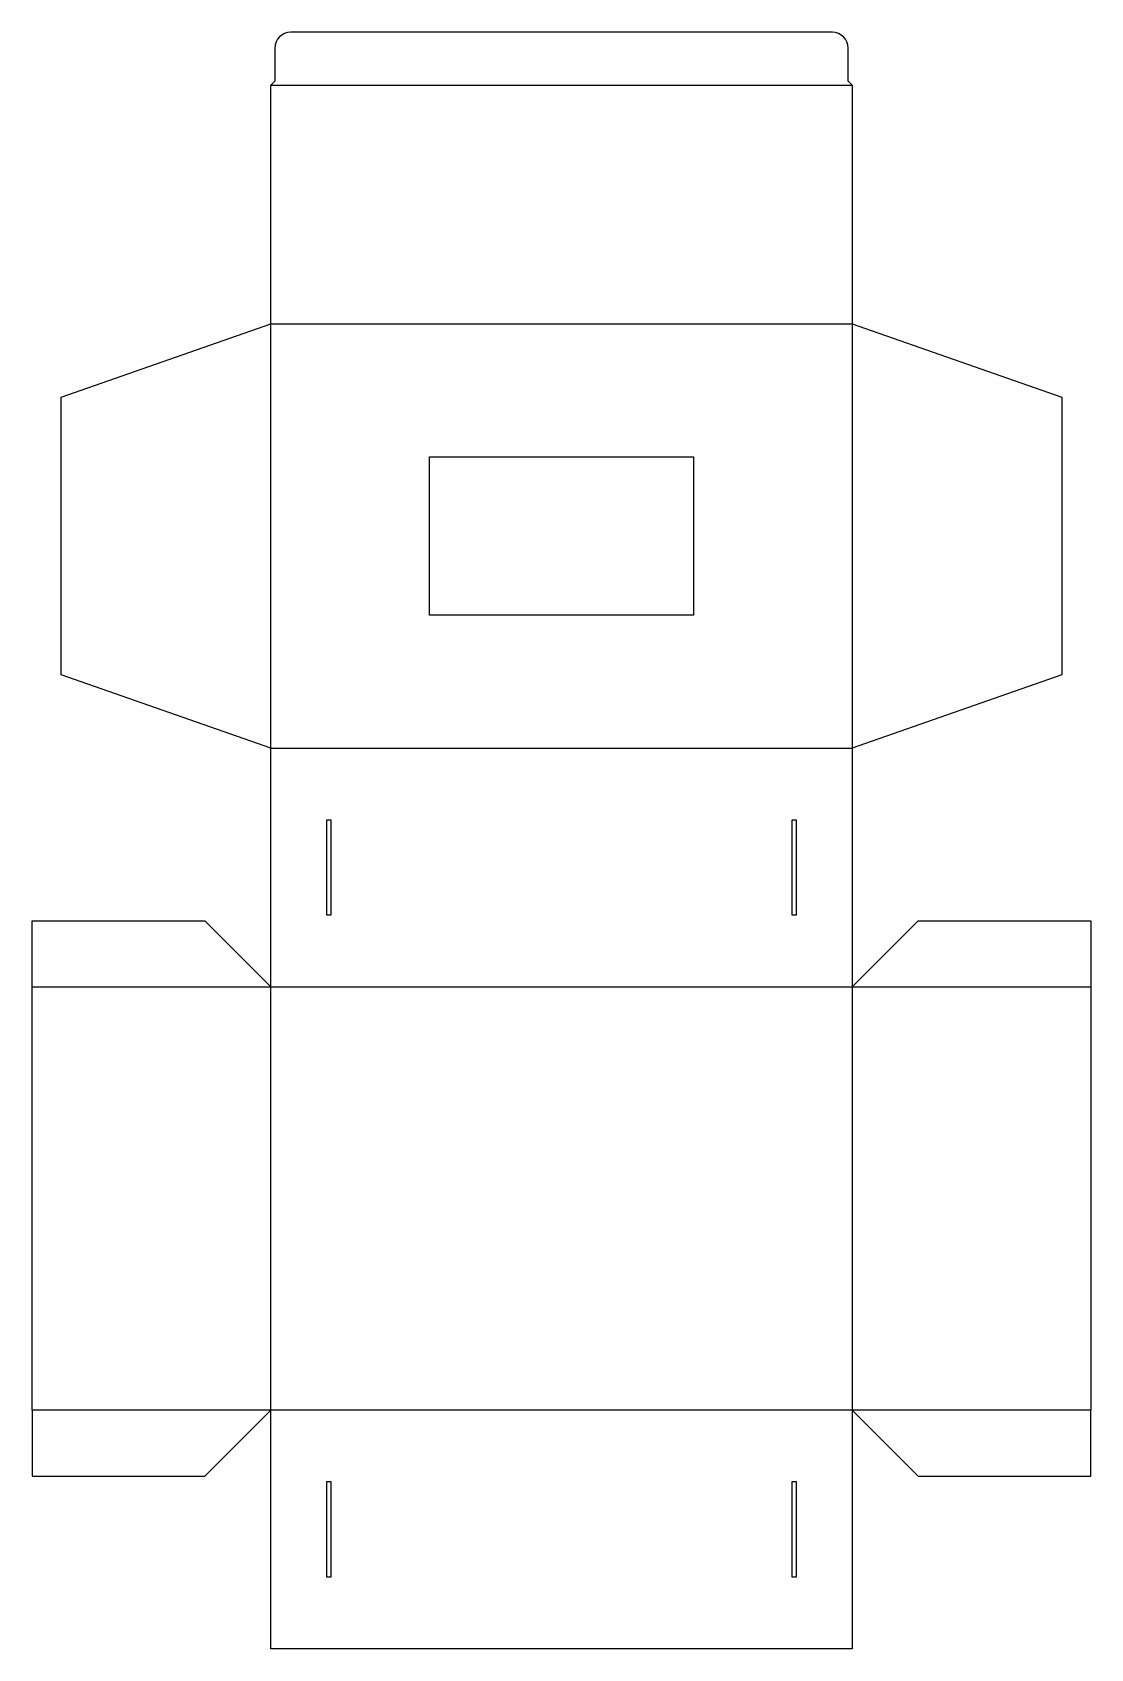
# Model space of a CAD drawing. Header units: millimetres. Extents: x 0 to 401, y 0 to 613.
import ezdxf

# ---------------------------------------------------------------- set-up
doc = ezdxf.new("R2010")
doc.units = ezdxf.units.MM
doc.layers.add('CREASE', color=5, linetype='CONTINUOUS')
doc.layers.add('CUT', color=1, linetype='CONTINUOUS')

msp = doc.modelspace()

# ---------------------------------------------------------------- linework, layer by layer
at = {"layer": 'CREASE'}
for p, q in [((90.45, 592.7), (310.9, 592.7)), ((90.45, 341.35), (90.45, 502.25)), ((90.45, 502.25), (310.9, 502.25)), ((310.9, 502.25), (310.9, 341.35)), ((90.45, 341.35), (310.9, 341.35)), ((0, 250.9), (90.45, 250.9)), ((90.45, 250.9), (310.9, 250.9)), ((90.45, 90.45), (90.45, 250.9)), ((310.9, 250.9), (310.9, 90.45)), ((310.9, 250.9), (401.35, 250.9)), ((90.45, 90.45), (0, 90.45)), ((310.9, 90.45), (90.45, 90.45)), ((401.35, 90.45), (310.9, 90.45))]:
    msp.add_line(p, q, dxfattribs=at)
at = {"layer": 'CUT'}
for p, q in [((303.4, 612.7), (97.95, 612.7)), ((91.95, 606.7), (91.95, 594.2)), ((309.4, 594.2), (309.4, 606.7)), ((91.95, 594.2), (90.45, 592.7)), ((90.45, 502.25), (90.45, 592.7)), ((310.9, 592.7), (309.4, 594.2)), ((310.9, 592.7), (310.9, 502.25)), ((11, 474.442), (90.45, 502.25)), ((310.9, 502.25), (390.35, 474.442)), ((11, 369.157), (11, 474.442)), ((390.35, 474.442), (390.35, 369.157)), ((150.675, 451.8), (250.675, 451.8)), ((150.675, 391.8), (150.675, 451.8)), ((250.675, 451.8), (250.675, 391.8)), ((250.675, 391.8), (150.675, 391.8)), ((90.45, 341.35), (11, 369.157)), ((390.35, 369.157), (310.9, 341.35)), ((90.45, 250.9), (90.45, 341.35)), ((310.9, 341.35), (310.9, 250.9)), ((111.7, 314.215), (113.2, 314.215)), ((111.7, 278.035), (111.7, 314.215)), ((113.2, 314.215), (113.2, 278.035)), ((288.15, 314.215), (289.65, 314.215)), ((288.15, 278.035), (288.15, 314.215)), ((289.65, 314.215), (289.65, 278.035)), ((0, 250.9), (0, 275.9)), ((0, 275.9), (65.45, 275.9)), ((65.45, 275.9), (90.45, 250.9)), ((113.2, 278.035), (111.7, 278.035)), ((289.65, 278.035), (288.15, 278.035)), ((310.9, 250.9), (335.9, 275.9)), ((335.9, 275.9), (401.35, 275.9)), ((401.35, 275.9), (401.35, 250.9)), ((0, 90.45), (0, 250.9)), ((401.35, 250.9), (401.35, 90.45)), ((0, 90.45), (0, 65.45)), ((65.45, 65.45), (90.45, 90.45)), ((90.45, 0), (90.45, 90.45)), ((310.9, 90.45), (310.9, 0)), ((310.9, 90.45), (335.9, 65.45)), ((401.35, 65.45), (401.35, 90.45)), ((0, 65.45), (65.45, 65.45)), ((111.7, 63.315), (113.2, 63.315)), ((111.7, 27.135), (111.7, 63.315)), ((113.2, 63.315), (113.2, 27.135)), ((288.15, 63.315), (289.65, 63.315)), ((288.15, 27.135), (288.15, 63.315)), ((289.65, 63.315), (289.65, 27.135)), ((335.9, 65.45), (401.35, 65.45)), ((113.2, 27.135), (111.7, 27.135)), ((289.65, 27.135), (288.15, 27.135)), ((310.9, 0), (90.45, 0))]:
    msp.add_line(p, q, dxfattribs=at)
for centre, start, end in [((97.95, 606.7), 90, 180), ((303.4, 606.7), 0, 90)]:
    msp.add_arc(centre, 6, start, end, dxfattribs=at)

doc.saveas('drawing.dxf')
